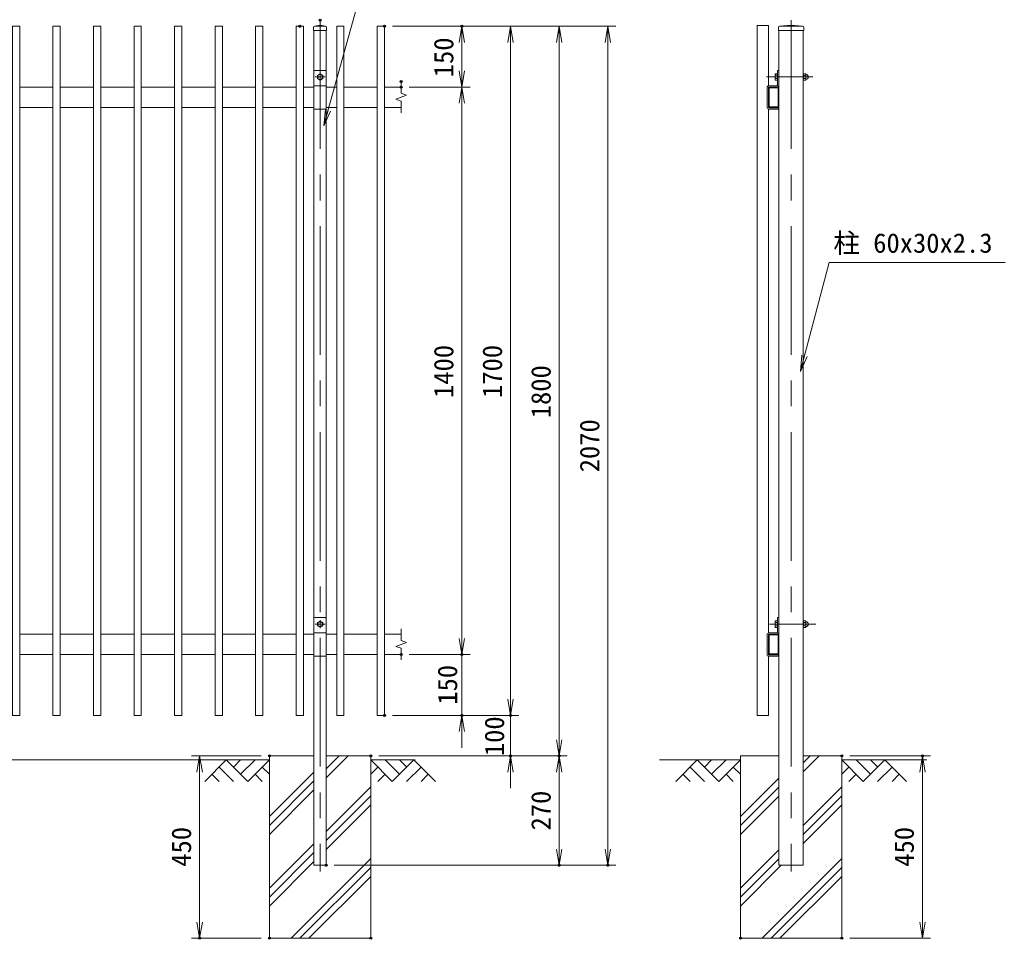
# Model space of a CAD drawing. Units: millimetres at full size. Extents: x -4200 to 4200, y -2970 to 2970.
# Drawn here: x -2024 to 407, y -684 to 1585 of the extents above; entities that cross this region are included whole.
import ezdxf
from ezdxf.enums import TextEntityAlignment as Align

# ---------------------------------------------------------------- set-up
doc = ezdxf.new("R2010")
doc.units = ezdxf.units.MM
doc.header["$LTSCALE"] = 10
doc.header["$PDMODE"] = 32
doc.header["$PDSIZE"] = 5
doc.linetypes.add('USER1', pattern=[50.8, 31.75, -6.35, 6.35, -6.35])
for name, color, linetype, lineweight in [('0-0_D-STR1', 1, 'Continuous', 18), ('0-1_D-BMK', 2, 'USER1', 13), ('0-2_D-BGD', 7, 'Continuous', 18), ('0-3_D-STR4', 7, 'Continuous', 18), ('0-4_D-DCR-HCH', 7, 'Continuous', 13), ('0-5_D-STR3', 3, 'Continuous', 13), ('0-6_D-STR-DIM', 7, 'Continuous', 13), ('0-7_0', 7, 'Continuous', 18), ('0-A_D-STR-TXT', 7, 'Continuous', 13)]:
    doc.layers.add(name, color=color, linetype=linetype, lineweight=lineweight)
doc.layers.add('0-8_Defpoints', color=253, linetype='Continuous')
doc.styles.add('ＭＳ ゴシック', font='')
doc.styles.get('ＭＳ ゴシック').set_extended_font_data('MS Gothic')

# ---------------------------------------------------------------- blocks, each defined once
blk = doc.blocks.new('_Open')
at = {"layer": '0-7_0'}
blk.add_line((-10, 1.667), (0, 0), dxfattribs=at)
blk.add_lwpolyline([(-10, -1.667), (0, 0), (-10, 0)], dxfattribs=at)

msp = doc.modelspace()

# ---------------------------------------------------------------- linework, layer by layer
at = {"layer": '0-0_D-STR1'}
for p, q in [((-2042.13, 1568.92), (-2024.13, 1568.92)), ((-2024.13, 1568.92), (-2024.13, -131.08)), ((-1942.13, 1568.92), (-1924.13, 1568.92)), ((-1924.13, 1568.92), (-1924.13, -131.08)), ((-1842.13, 1568.92), (-1824.13, 1568.92)), ((-1824.13, 1568.92), (-1824.13, -131.08)), ((-1742.13, 1568.92), (-1724.13, 1568.92)), ((-1724.13, 1568.92), (-1724.13, -131.08)), ((-1642.13, 1568.92), (-1624.13, 1568.92)), ((-1624.13, 1568.92), (-1624.13, -131.08)), ((-1542.13, 1568.92), (-1524.13, 1568.92)), ((-1524.13, 1568.92), (-1524.13, -131.08)), ((-1442.13, 1568.92), (-1424.13, 1568.92)), ((-1424.13, 1568.92), (-1424.13, -131.08)), ((-1342.13, 1568.92), (-1324.13, 1568.92)), ((-1324.13, 1568.92), (-1324.13, -131.08)), ((-1299.38, 1565.92), (-1299.38, 1558.92)), ((-1299.38, 1558.92), (-1266.88, 1558.92)), ((-1298.13, 1558.92), (-1298.13, 1457.92)), ((-1283.13, 1571.92), (-1296.38, 1568.92)), ((-1296.38, 1568.92), (-1269.88, 1568.92)), ((-1283.13, 1571.92), (-1269.88, 1568.92)), ((-1268.13, 1457.92), (-1268.13, 1558.92)), ((-1266.88, 1565.92), (-1266.88, 1558.92)), ((-1242.13, 1568.92), (-1224.13, 1568.92)), ((-1224.13, 1568.92), (-1224.13, -131.08)), ((-1142.13, 1568.92), (-1142.13, -131.08)), ((-1142.13, 1568.92), (-1124.13, 1568.92)), ((-1124.13, 1568.92), (-1124.13, -131.08)), ((-205.11, 1571.22), (-205.11, -131.08)), ((-177.11, 1571.22), (-205.11, 1571.22)), ((-177.11, 1571.22), (-177.11, 1421.84)), ((-152.36, 1565.92), (-152.36, 1558.92)), ((-152.36, 1558.92), (-89.86, 1558.92)), ((-151.11, 1558.92), (-151.11, -501.08)), ((-121.11, 1571.92), (-149.36, 1568.92)), ((-149.36, 1568.92), (-92.86, 1568.92)), ((-121.11, 1571.92), (-92.86, 1568.92)), ((-91.11, -501.08), (-91.11, 1558.92)), ((-89.86, 1565.92), (-89.86, 1558.92)), ((-2024.13, 1418.92), (-1942.13, 1418.92)), ((-1924.13, 1418.92), (-1842.13, 1418.92)), ((-1824.13, 1418.92), (-1742.13, 1418.92)), ((-1724.13, 1418.92), (-1642.13, 1418.92)), ((-1624.13, 1418.92), (-1542.13, 1418.92)), ((-1524.13, 1418.92), (-1442.13, 1418.92)), ((-1424.13, 1418.92), (-1342.13, 1418.92)), ((-1324.13, 1418.92), (-1298.13, 1418.92)), ((-1268.13, 1418.92), (-1242.13, 1418.92)), ((-1224.13, 1418.92), (-1142.13, 1418.92)), ((-1124.13, 1418.92), (-1083.13, 1418.92)), ((-177.11, 1416.82), (-177.11, 1371.01)), ((-175.51, 1416.82), (-175.51, 1371.02)), ((-153.56, 1418.92), (-175.01, 1418.92)), ((-153.56, 1417.32), (-175.01, 1417.32)), ((-152.71, 1371.02), (-152.71, 1416.47)), ((-151.11, 1371.02), (-151.11, 1416.47)), ((-2024.13, 1368.92), (-1942.13, 1368.92)), ((-1924.13, 1368.92), (-1842.13, 1368.92)), ((-1824.13, 1368.92), (-1742.13, 1368.92)), ((-1724.13, 1368.92), (-1642.13, 1368.92)), ((-1624.13, 1368.92), (-1542.13, 1368.92)), ((-1524.13, 1368.92), (-1442.13, 1368.92)), ((-1424.13, 1368.92), (-1342.13, 1368.92)), ((-1324.13, 1368.92), (-1298.13, 1368.92)), ((-1298.13, 1364.72), (-1298.13, 107.92)), ((-1268.13, 1368.92), (-1242.13, 1368.92)), ((-1268.13, 1364.72), (-1268.13, 107.92)), ((-1224.13, 1368.92), (-1142.13, 1368.92)), ((-1124.13, 1368.92), (-1083.13, 1368.92)), ((-177.11, 1364.99), (-177.11, 71.84)), ((-175.01, 1370.52), (-153.21, 1370.52)), ((-175.01, 1368.92), (-153.21, 1368.92)), ((-2024.13, 68.92), (-1942.13, 68.92)), ((-1924.13, 68.92), (-1842.13, 68.92)), ((-1824.13, 68.92), (-1742.13, 68.92)), ((-1724.13, 68.92), (-1642.13, 68.92)), ((-1624.13, 68.92), (-1542.13, 68.92)), ((-1524.13, 68.92), (-1442.13, 68.92)), ((-1424.13, 68.92), (-1342.13, 68.92)), ((-1324.13, 68.92), (-1298.13, 68.92)), ((-1268.13, 68.92), (-1242.13, 68.92)), ((-1224.13, 68.92), (-1142.13, 68.92)), ((-1124.13, 68.92), (-1083.13, 68.92)), ((-177.11, 66.82), (-177.11, 19.52)), ((-175.51, 66.82), (-175.51, 21.02)), ((-153.56, 68.92), (-175.01, 68.92)), ((-153.56, 67.32), (-175.01, 67.32)), ((-152.71, 21.02), (-152.71, 66.47)), ((-151.11, 21.02), (-151.11, 66.47)), ((-2024.13, 18.92), (-1942.13, 18.92)), ((-1924.13, 18.92), (-1842.13, 18.92)), ((-1824.13, 18.92), (-1742.13, 18.92)), ((-1724.13, 18.92), (-1642.13, 18.92)), ((-1624.13, 18.92), (-1542.13, 18.92)), ((-1524.13, 18.92), (-1442.13, 18.92)), ((-1424.13, 18.92), (-1342.13, 18.92)), ((-1324.13, 18.92), (-1298.13, 18.92)), ((-1298.13, 14.72), (-1298.13, -501.08)), ((-1268.13, 18.92), (-1242.13, 18.92)), ((-1268.13, 14.72), (-1268.13, -501.08)), ((-1224.13, 18.92), (-1142.13, 18.92)), ((-1124.13, 18.92), (-1083.13, 18.92)), ((-177.11, 14.99), (-177.11, -131.08)), ((-175.01, 20.52), (-153.21, 20.52)), ((-175.01, 18.92), (-153.21, 18.92)), ((-205.11, -131.08), (-177.11, -131.08)), ((-1298.13, -501.08), (-1268.13, -501.08)), ((-151.11, -501.08), (-91.11, -501.08))]:
    msp.add_line(p, q, dxfattribs=at)
for points in [[(-2042.13, 1568.92), (-2042.13, -131.08), (-2024.13, -131.08)], [(-1942.13, 1568.92), (-1942.13, -131.08), (-1924.13, -131.08)], [(-1842.13, 1568.92), (-1842.13, -131.08), (-1824.13, -131.08)], [(-1742.13, 1568.92), (-1742.13, -131.08), (-1724.13, -131.08)], [(-1642.13, 1568.92), (-1642.13, -131.08), (-1624.13, -131.08)], [(-1542.13, 1568.92), (-1542.13, -131.08), (-1524.13, -131.08)], [(-1442.13, 1568.92), (-1442.13, -131.08), (-1424.13, -131.08)], [(-1342.13, 1568.92), (-1342.13, -131.08), (-1324.13, -131.08)], [(-1242.13, 1568.92), (-1242.13, -131.08), (-1224.13, -131.08)], [(-1142.13, 1568.92), (-1142.13, -131.08), (-1124.13, -131.08)]]:
    msp.add_lwpolyline(points, dxfattribs=at)
for centre, radius, start, end in [((-1296.38, 1565.92), 3, 90, 180), ((-1269.88, 1565.92), 3, 0, 90), ((-149.36, 1565.92), 3, 90, 180), ((-92.86, 1565.92), 3, 0, 90), ((-175.01, 1416.82), 2.1, 90, 180.00049), ((-175.01, 1416.82), 0.5, 90, 179.99992), ((-153.56, 1416.47), 2.45, 0, 90.00001), ((-153.56, 1416.47), 0.85, 0, 90.00002), ((-175.01, 1371.02), 2.1, 180.00029, 270), ((-175.01, 1371.02), 0.5, 179.99992, 270), ((-153.21, 1371.02), 0.5, 270, 0.00043), ((-153.21, 1371.02), 2.1, 270, 0.0003), ((-175.01, 66.82), 2.1, 90, 180.00049), ((-175.01, 66.82), 0.5, 90, 179.99992), ((-153.56, 66.47), 2.45, 0, 90.00001), ((-153.56, 66.47), 0.85, 0, 90.00002), ((-175.01, 21.02), 2.1, 180.00029, 270), ((-175.01, 21.02), 0.5, 179.99992, 270), ((-153.21, 21.02), 0.5, 270, 0.00043), ((-153.21, 21.02), 2.1, 270, 0.0003)]:
    msp.add_arc(centre, radius, start, end, dxfattribs=at)
at = {"layer": '0-1_D-BMK'}
for p, q in [((-1283.13, 1583.92), (-1283.13, -516.08)), ((-121.11, 1583.92), (-121.11, -516.08)), ((-1270.63, 1443.92), (-1295.63, 1443.92)), ((-1283.13, 1453.92), (-1283.13, 1433.92)), ((-181.7, 1443.92), (-67.66, 1443.92)), ((-1283.13, 103.92), (-1283.13, 83.92)), ((-1270.63, 93.92), (-1295.63, 93.92)), ((-174.2, 93.92), (-60.16, 93.92))]:
    msp.add_line(p, q, dxfattribs=at)
at = {"layer": '0-2_D-BGD'}
for p, q in [((-1408.13, -241.08), (-3158.13, -241.08)), ((-1158.13, -241.08), (-1048.13, -241.08)), ((-246.11, -241.08), (-446.11, -241.08)), ((3.89, -241.08), (213.89, -241.08))]:
    msp.add_line(p, q, dxfattribs=at)
at = {"layer": '0-3_D-STR4'}
for p, q in [((-1408.13, -231.08), (-1408.13, -681.08)), ((-1298.13, -231.08), (-1408.13, -231.08)), ((-1158.13, -231.08), (-1268.13, -231.08)), ((-1158.13, -231.08), (-1158.13, -681.08)), ((-246.11, -231.08), (-246.11, -681.08)), ((-151.11, -231.08), (-246.11, -231.08)), ((3.89, -231.08), (-91.11, -231.08)), ((3.89, -231.08), (3.89, -681.08)), ((-1158.13, -681.08), (-1408.13, -681.08)), ((3.89, -681.08), (-246.11, -681.08))]:
    msp.add_line(p, q, dxfattribs=at)
at = {"layer": '0-4_D-DCR-HCH'}
for p, q in [((-1514.55, -241.08), (-1567.76, -294.29)), ((-1514.55, -241.08), (-1461.34, -294.29)), ((-1496.81, -258.82), (-1479.08, -241.08)), ((-1479.08, -276.56), (-1443.6, -241.08)), ((-1461.34, -294.29), (-1408.13, -241.08)), ((-1268.13, -285.1), (-1214.11, -231.08)), ((-1268.13, -263), (-1236.21, -231.08)), ((-1104.91, -294.29), (-1158.13, -241.08)), ((-1087.18, -276.56), (-1122.65, -241.08)), ((-1051.7, -241.08), (-1104.91, -294.29)), ((-1069.35, -258.91), (-1087.18, -241.08)), ((-1051.7, -241.08), (-998.49, -294.29)), ((-352.53, -241.08), (-405.74, -294.29)), ((-352.53, -241.08), (-299.32, -294.29)), ((-334.79, -258.82), (-317.06, -241.08)), ((-317.06, -276.56), (-281.58, -241.08)), ((-299.32, -294.29), (-246.11, -241.08)), ((-91.11, -270.1), (-52.09, -231.08)), ((-91.11, -248), (-74.19, -231.08)), ((57.11, -294.29), (3.89, -241.08)), ((74.84, -276.56), (39.37, -241.08)), ((110.32, -241.08), (57.11, -294.29)), ((92.67, -258.91), (74.84, -241.08)), ((110.32, -241.08), (163.53, -294.29)), ((-1532.29, -258.82), (-1496.65, -294.29)), ((-1425.86, -258.82), (-1408.13, -276.48)), ((-1140.39, -258.82), (-1158.13, -276.48)), ((-1033.97, -258.82), (-1069.6, -294.29)), ((-370.27, -258.82), (-334.63, -294.29)), ((-263.84, -258.82), (-246.11, -276.48)), ((21.63, -258.82), (3.89, -276.48)), ((128.05, -258.82), (92.42, -294.29)), ((-1550.03, -276.56), (-1532.21, -294.29)), ((-1443.6, -276.56), (-1425.78, -294.29)), ((-1408.13, -380.91), (-1298.13, -270.91)), ((-1122.65, -276.56), (-1140.47, -294.29)), ((-1016.23, -276.56), (-1034.05, -294.29)), ((-388.01, -276.56), (-370.19, -294.29)), ((-281.58, -276.56), (-263.76, -294.29)), ((-246.11, -380.91), (-151.11, -285.91)), ((39.37, -276.56), (21.55, -294.29)), ((145.79, -276.56), (127.97, -294.29)), ((-1408.13, -403), (-1298.13, -293)), ((-1408.13, -425.1), (-1298.13, -315.1)), ((-1268.13, -417.68), (-1158.13, -307.68)), ((-246.11, -403), (-151.11, -308)), ((-91.11, -402.68), (3.89, -307.68)), ((-1268.13, -439.78), (-1158.13, -329.78)), ((-246.11, -425.1), (-151.11, -330.1)), ((-91.11, -424.78), (3.89, -329.78)), ((-1268.13, -461.88), (-1158.13, -351.88)), ((-91.11, -446.88), (3.89, -351.88)), ((-1408.13, -557.68), (-1298.13, -447.68)), ((-1408.13, -579.78), (-1298.13, -469.78)), ((-1354.75, -681.08), (-1158.13, -484.46)), ((-246.11, -557.68), (-151.11, -462.68)), ((-246.11, -579.78), (-151.11, -484.78)), ((-192.73, -681.08), (3.89, -484.46)), ((-1408.13, -601.88), (-1298.13, -491.88)), ((-1332.65, -681.08), (-1158.13, -506.56)), ((-246.11, -601.88), (-145.31, -501.08)), ((-170.63, -681.08), (3.89, -506.56)), ((-1310.56, -681.08), (-1158.13, -528.65)), ((-148.54, -681.08), (3.89, -528.65))]:
    msp.add_line(p, q, dxfattribs=at)
at = {"layer": '0-5_D-STR3'}
for p, q in [((-1296.13, 1459.92), (-1270.13, 1459.92)), ((-154.81, 1459.92), (-154.81, 1423.72)), ((-151.61, 1459.92), (-154.81, 1459.92)), ((-151.61, 1459.92), (-151.61, 1423.72)), ((-1298.13, 1457.92), (-1298.13, 1364.72)), ((-1268.13, 1457.92), (-1268.13, 1364.72)), ((-160.31, 1450.15), (-160.31, 1437.81)), ((-159.31, 1452.02), (-154.81, 1452.02)), ((-159.31, 1447.97), (-154.81, 1447.97)), ((-159.31, 1439.87), (-154.81, 1439.87)), ((-159.31, 1435.82), (-154.81, 1435.82)), ((-154.81, 1452.02), (-154.81, 1435.82)), ((-151.11, 1447.92), (-151.61, 1447.92)), ((-151.11, 1439.92), (-151.61, 1439.92)), ((-91.11, 1450.09), (-91.11, 1437.74)), ((-91.11, 1450.09), (-91.11, 1437.74)), ((-90.11, 1451.96), (-85.61, 1451.96)), ((-85.61, 1447.91), (-90.11, 1447.91)), ((-85.61, 1439.81), (-90.11, 1439.81)), ((-90.11, 1435.76), (-85.61, 1435.76)), ((-84.61, 1450.09), (-84.61, 1437.74)), ((-84.61, 1450.09), (-84.61, 1437.74)), ((-1298.13, 1422.12), (-1268.13, 1422.12)), ((-180.31, 1417.32), (-180.31, 1369.52)), ((-177.11, 1417.32), (-177.11, 1369.52)), ((-156.41, 1422.12), (-175.51, 1422.12)), ((-155.91, 1418.92), (-175.01, 1418.92)), ((-1298.13, 1364.72), (-1268.13, 1364.72)), ((-152.11, 1367.92), (-175.51, 1367.92)), ((-152.11, 1364.72), (-175.51, 1364.72)), ((-152.11, 1367.92), (-152.11, 1364.72)), ((-1298.13, 107.92), (-1298.13, 14.72)), ((-1296.13, 109.92), (-1270.13, 109.92)), ((-1268.13, 107.92), (-1268.13, 14.72)), ((-160.31, 100.15), (-160.31, 87.81)), ((-159.31, 102.02), (-154.81, 102.02)), ((-159.31, 97.97), (-154.81, 97.97)), ((-154.81, 109.92), (-154.81, 73.72)), ((-151.61, 109.92), (-154.81, 109.92)), ((-154.81, 102.02), (-154.81, 85.82)), ((-151.61, 109.92), (-151.61, 73.72)), ((-151.11, 97.92), (-151.61, 97.92)), ((-91.11, 100.09), (-91.11, 87.74)), ((-91.11, 100.09), (-91.11, 87.74)), ((-90.11, 101.96), (-85.61, 101.96)), ((-85.61, 97.91), (-90.11, 97.91)), ((-84.61, 100.09), (-84.61, 87.74)), ((-84.61, 100.09), (-84.61, 87.74)), ((-159.31, 89.87), (-154.81, 89.87)), ((-159.31, 85.82), (-154.81, 85.82)), ((-151.11, 89.92), (-151.61, 89.92)), ((-85.61, 89.81), (-90.11, 89.81)), ((-90.11, 85.76), (-85.61, 85.76)), ((-1298.13, 72.12), (-1268.13, 72.12)), ((-180.31, 67.32), (-180.31, 19.52)), ((-177.11, 67.32), (-177.11, 19.52)), ((-156.41, 72.12), (-175.51, 72.12)), ((-155.91, 68.92), (-175.01, 68.92)), ((-1298.13, 14.72), (-1268.13, 14.72)), ((-152.11, 17.92), (-175.51, 17.92)), ((-152.11, 14.72), (-175.51, 14.72)), ((-152.11, 17.92), (-152.11, 14.72))]:
    msp.add_line(p, q, dxfattribs=at)
for points in [[(-1276.63, 1447.67), (-1283.13, 1451.42), (-1289.63, 1447.67), (-1289.63, 1440.16), (-1283.13, 1436.41), (-1276.63, 1440.16)], [(-1276.63, 97.67), (-1283.13, 101.42), (-1289.63, 97.67), (-1289.63, 90.16), (-1283.13, 86.41), (-1276.63, 90.16)]]:
    msp.add_lwpolyline(points, close=True, dxfattribs=at)
for centre in [(-1283.13, 1443.92), (-1283.13, 93.92)]:
    msp.add_circle(centre, 6.25, dxfattribs=at)
for centre, radius, start, end in [((-1296.13, 1457.92), 2, 90, 180), ((-1270.13, 1457.92), 2, 0, 90), ((-157.77, 1449.99), 2.54, 127.21089, 232.78911), ((-151.61, 1443.92), 8.7, 152.26063, 207.73937), ((-157.76, 1437.84), 2.55, 127.42505, 232.57495), ((-88.57, 1449.93), 2.54, 127.21089, 232.78911), ((-82.41, 1443.86), 8.7, 152.26063, 207.73937), ((-88.56, 1437.78), 2.55, 127.42505, 232.57495), ((-93.31, 1443.86), 8.7, 332.26063, 27.73937), ((-87.16, 1437.78), 2.55, 307.42505, 52.57495), ((-87.14, 1449.93), 2.54, 307.21089, 52.78911), ((-84.23, 1450.8), 0.5, 189.83916, 262.83194), ((-84.23, 1436.91), 0.5, 97.16806, 163.42019), ((-85.11, 1443.86), 6.5, 277.16806, 82.83194), ((-175.51, 1417.32), 4.8, 90, 180), ((-175.51, 1417.32), 1.6, 90, 180), ((-156.41, 1423.72), 1.6, 270, 0), ((-156.41, 1423.72), 4.8, 270, 0), ((-175.51, 1369.52), 4.8, 180, 270), ((-175.51, 1369.52), 1.6, 180, 270), ((-1296.13, 107.92), 2, 90, 180), ((-1270.13, 107.92), 2, 0, 90), ((-157.77, 99.99), 2.54, 127.21089, 232.78911), ((-151.61, 93.92), 8.7, 152.26063, 207.73937), ((-88.57, 99.93), 2.54, 127.21089, 232.78911), ((-82.41, 93.86), 8.7, 152.26063, 207.73937), ((-93.31, 93.86), 8.7, 332.26063, 27.73937), ((-87.14, 99.93), 2.54, 307.21089, 52.78911), ((-84.23, 100.8), 0.5, 189.83916, 262.83194), ((-85.11, 93.86), 6.5, 277.16806, 82.83194), ((-157.76, 87.84), 2.55, 127.42505, 232.57495), ((-156.41, 73.72), 1.6, 270, 0), ((-156.41, 73.72), 4.8, 270, 0), ((-88.56, 87.78), 2.55, 127.42505, 232.57495), ((-87.16, 87.78), 2.55, 307.42505, 52.57495), ((-84.23, 86.91), 0.5, 97.16806, 163.42019), ((-175.51, 67.32), 4.8, 90, 180), ((-175.51, 67.32), 1.6, 90, 180), ((-175.51, 19.52), 4.8, 180, 270), ((-175.51, 19.52), 1.6, 180, 270)]:
    msp.add_arc(centre, radius, start, end, dxfattribs=at)
at = {"layer": '0-6_D-STR-DIM'}
for p, q in [((-1104.13, 1568.92), (-913.13, 1568.92)), ((-1104.13, 1568.92), (-793.13, 1568.92)), ((-1104.13, 1568.92), (-673.13, 1568.92)), ((-1104.13, 1568.92), (-553.13, 1568.92)), ((-933.13, 1418.92), (-933.13, 1568.92)), ((-813.13, 1568.92), (-813.13, -131.08)), ((-693.13, 1568.92), (-693.13, -231.08)), ((-573.13, 1568.92), (-573.13, -501.08)), ((-1083.13, 1432.35), (-1083.13, 1403.54)), ((-1063.13, 1418.92), (-913.13, 1418.92)), ((-1063.13, 1418.92), (-913.13, 1418.92)), ((-933.13, 1418.92), (-933.13, 18.92)), ((-1096.34, 1389.11), (-1069.91, 1398.73)), ((-1083.13, 1384.3), (-1096.34, 1389.11)), ((-1069.91, 1398.73), (-1083.13, 1403.54)), ((-1083.13, 1384.3), (-1083.13, 1355.49)), ((-933.13, 58.92), (-933.13, 98.92)), ((-1083.13, 82.35), (-1083.13, 53.54)), ((-1096.34, 39.11), (-1069.91, 48.73)), ((-1069.91, 48.73), (-1083.13, 53.54)), ((-1083.13, 34.3), (-1096.34, 39.11)), ((-1083.13, 34.3), (-1083.13, 5.49)), ((-1063.13, 18.92), (-913.13, 18.92)), ((-1063.13, 18.92), (-913.13, 18.92)), ((-933.13, 18.92), (-933.13, -131.08)), ((-813.13, -91.08), (-813.13, -51.08)), ((-1104.13, -131.08), (-913.13, -131.08)), ((-1104.13, -131.08), (-793.13, -131.08)), ((-1104.13, -131.08), (-793.13, -131.08)), ((-813.13, -131.08), (-813.13, -231.08)), ((-933.13, -171.08), (-933.13, -211.08)), ((-1428.13, -231.08), (-1600.25, -231.08)), ((-1580.25, -231.08), (-1580.25, -681.08)), ((-1138.13, -231.08), (-793.13, -231.08)), ((-1138.13, -231.08), (-673.13, -231.08)), ((-1138.13, -231.08), (-673.13, -231.08)), ((-693.13, -231.08), (-693.13, -501.08)), ((23.89, -231.08), (222.91, -231.08)), ((202.91, -681.08), (202.91, -231.08)), ((-813.13, -271.08), (-813.13, -311.08)), ((-1248.13, -501.08), (-673.13, -501.08)), ((-1248.13, -501.08), (-553.13, -501.08)), ((-1428.13, -681.08), (-1600.25, -681.08)), ((23.89, -681.08), (222.91, -681.08))]:
    msp.add_line(p, q, dxfattribs=at)
at = {"layer": '0-8_Defpoints'}
for p in [(-1283.13, 1583.92), (-1333.13, 1568.92), (-1124.13, 1568.92), (-933.13, 1568.92), (-1083.13, 1432.35), (-1083.13, 1418.92), (-1083.13, 18.92), (-1083.13, 18.92), (-933.13, 18.92), (-1124.13, -131.08), (-933.13, -131.08), (-813.13, -131.08), (-1408.13, -231.08), (-1158.13, -231.08), (-813.13, -231.08), (-693.13, -231.08), (3.89, -231.08), (202.91, -231.08), (-1268.13, -501.08), (-693.13, -501.08), (-573.13, -501.08), (-1580.25, -681.08), (-1408.13, -681.08), (-1408.13, -681.08), (-1158.13, -681.08), (-246.11, -681.08), (3.89, -681.08), (3.89, -681.08)]:
    msp.add_point(p, dxfattribs=at)
at = {"layer": '0-A_D-STR-TXT'}
for points in [[(-736.81, 1691.04), (-1171.49, 1691.04), (-1273.7, 1325.03)], [(407.33, 985.77), (-27.36, 985.77), (-97.71, 718.86)]]:
    msp.add_lwpolyline(points, dxfattribs=at)

# ---------------------------------------------------------------- block references
at = {"layer": '0-6_D-STR-DIM', "xscale": 4, "yscale": 4}
for p, rotation in [((-933.13, 1568.92), 90), ((-813.13, 1568.92), 90), ((-693.13, 1568.92), 90), ((-573.13, 1568.92), 90), ((-933.13, 1418.92), 270), ((-933.13, 1418.92), 90), ((-933.13, 18.92), 270), ((-933.13, 18.92), 270), ((-813.13, -131.08), 270), ((-813.13, -131.08), 270), ((-933.13, -131.08), 90), ((-693.13, -231.08), 270), ((-1580.25, -231.08), 90), ((-813.13, -231.08), 90), ((-693.13, -231.08), 90), ((202.91, -231.08), 90), ((-693.13, -501.08), 270), ((-573.13, -501.08), 270), ((-1580.25, -681.08), 270), ((202.91, -681.08), 270)]:
    msp.add_blockref('_Open', p, dxfattribs=dict(at, rotation=rotation))
at = {"layer": '0-A_D-STR-TXT', "xscale": 4, "yscale": 4}
for p, rotation in [((-1274.23, 1323.11), 254.39815), ((-98.22, 716.92), 255.23423)]:
    msp.add_blockref('_Open', p, dxfattribs=dict(at, rotation=rotation))

# ---------------------------------------------------------------- texts
at = {"layer": '0-6_D-STR-DIM', "style": 'ＭＳ ゴシック'}
for s, p in [('150', (-939.87, 1443.25)), ('1400', (-939.87, 652)), ('1700', (-819.87, 652)), ('1800', (-699.87, 602)), ('2070', (-579.87, 468.65)), ('150', (-930.47, -104.81)), ('100', (-814.65, -231.75)), ('270', (-699.87, -415.1)), ('450', (-1587, -504.59)), ('450', (196.16, -504.59))]:
    msp.add_text(s, height=48.09, rotation=90, dxfattribs=at).set_placement(p, align=Align.BOTTOM_LEFT)
at = {"layer": '0-A_D-STR-TXT', "style": 'ＭＳ ゴシック'}
msp.add_text('柱 60x30x2.3', height=48.09, dxfattribs=at).set_placement((-16.82, 995.76), align=Align.BOTTOM_LEFT)

doc.saveas('drawing.dxf')
